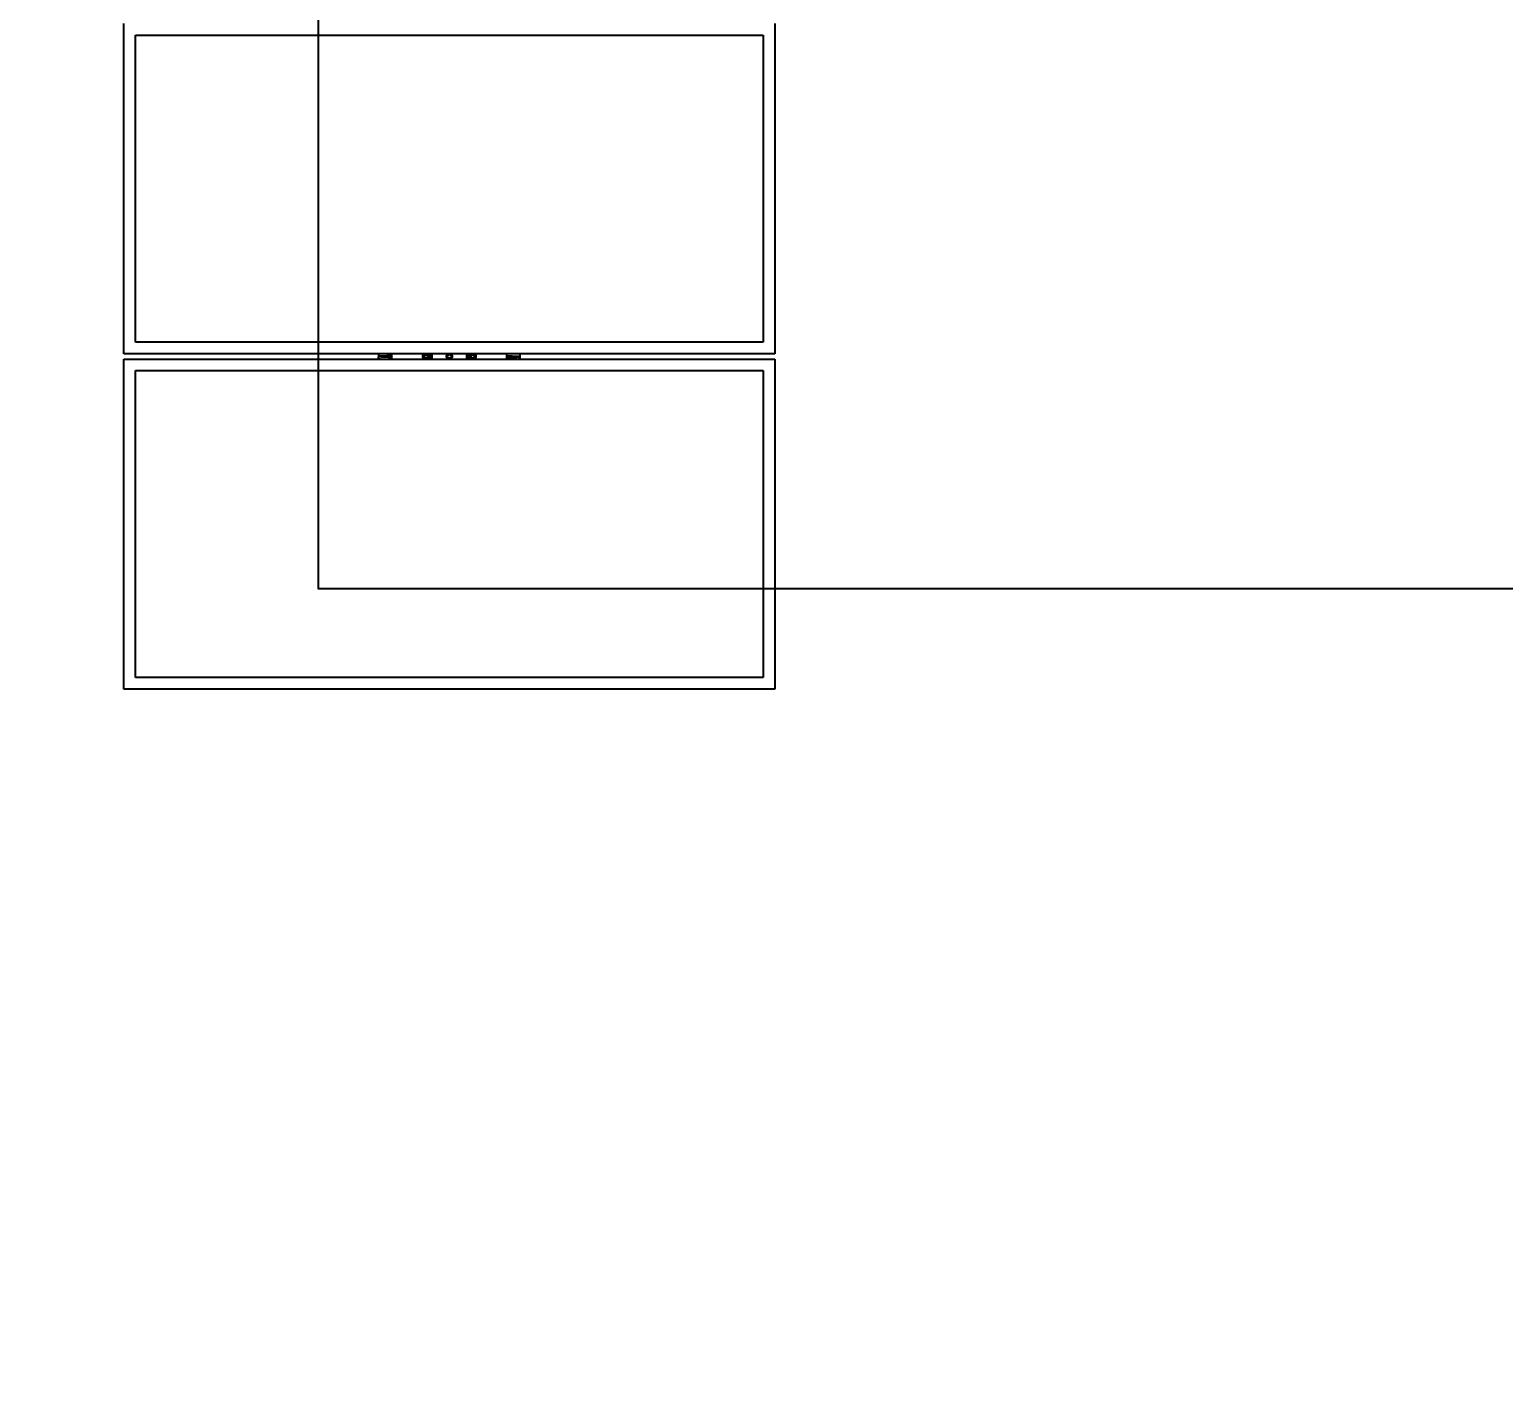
# Model space of a CAD drawing. Header units: feet. Extents: x -21 to 5170, y -254 to 1413.
# Drawn here: x 1792.3 to 1995.1, y -254 to -67.7 of the extents above; entities that cross this region are included whole.
import ezdxf
from ezdxf import colors
from ezdxf.entities.mleader import LeaderData, LeaderLine
from ezdxf.math import Vec2, Vec3

# ---------------------------------------------------------------- set-up
doc = ezdxf.new("R2010")
doc.units = ezdxf.units.FT
doc.header["$MEASUREMENT"] = 0
doc.layers.add('E-ARRY-TABL', color=9, linetype='Continuous')
doc.layers.add('G-NPLT', color=67, linetype='Continuous', plot=False)
doc.styles.add('NEI-A', font='arial.ttf')

msp = doc.modelspace()

# ---------------------------------------------------------------- linework, layer by layer
at = {"layer": 'G-NPLT'}
msp.add_lwpolyline([(1832.0982, 315.58045), (2480.28002, 315.58045), (2480.28002, -144.6313), (1832.0982, -144.6313)], close=True, dxfattribs=at)

# ---------------------------------------------------------------- next in the draw order: leaders
ml = msp.add_multileader_mtext('Standard', dxfattribs=at)
ml.set_content('\\A1;ATI', color=256, style='NEI-A')
ml.set_leader_properties()
ml.build(insert=Vec2(0, 0))
ml.multileader.update_dxf_attribs({"dogleg_length": 0.89968, "arrow_head_size": 64.60241})
ctx = ml.context
ctx.base_point, ctx.char_height, ctx.arrow_head_size, ctx.landing_gap_size, ctx.plane_origin = Vec3(2046.95625, -210.91911), 43.068273, 64.60241, 33.07065, Vec3(17655.77939, -11807.0407)
notes = []
notes.append((ctx, [(0, (0, 0, 0), (0, 0), (1, 0), 1, [])]))
ctx.mtext.insert, ctx.mtext.width, ctx.mtext.flow_direction = Vec3(2080.0269, -189.38498), 97.1085959, 5
ctx.mtext.has_bg_fill, ctx.mtext.bg_color, ctx.mtext.bg_scale_factor, ctx.mtext.bg_transparency, ctx.mtext.use_window_bg_color = 1, -1073741824, 1.5, 0, 1
for ctx, leaders in notes:
    for number, flags, end, landing, length, lines in leaders:
        leader = LeaderData()
        leader.index, (leader.has_last_leader_line, leader.has_dogleg_vector, leader.attachment_direction) = number, flags
        leader.last_leader_point, leader.dogleg_vector, leader.dogleg_length = Vec3(end), Vec3(landing), length
        for number, points, colour, breaks in lines:
            line = LeaderLine()
            line.index, line.vertices, line.color, line.breaks = number, Vec3.list(points), colors.encode_raw_color(colour), breaks
            leader.lines.append(line)
        ctx.leaders.append(leader)

# ---------------------------------------------------------------- next in the draw order: leaders
ml = msp.add_multileader_mtext('Standard', dxfattribs=at)
ml.set_content('\\A1;GAMECHANGE', color=256, style='NEI-A')
ml.set_leader_properties()
ml.build(insert=Vec2(0, 0))
ml.multileader.update_dxf_attribs({"dogleg_length": 0.89968, "arrow_head_size": 64.60241})
ctx = ml.context
ctx.base_point, ctx.char_height, ctx.arrow_head_size, ctx.landing_gap_size, ctx.plane_origin = Vec3(3193.50933, -201.22638), 43.068273, 64.60241, 33.07065, Vec3(19000.63376, -11807.0407)
notes = []
notes.append((ctx, [(0, (0, 0, 0), (0, 0), (1, 0), 1, [])]))
ctx.mtext.insert, ctx.mtext.width, ctx.mtext.flow_direction = Vec3(3226.57997, -179.32502), 410.8719117, 5
ctx.mtext.has_bg_fill, ctx.mtext.bg_color, ctx.mtext.bg_scale_factor, ctx.mtext.bg_transparency, ctx.mtext.use_window_bg_color = 1, -1073741824, 1.5, 0, 1
for ctx, leaders in notes:
    for number, flags, end, landing, length, lines in leaders:
        leader = LeaderData()
        leader.index, (leader.has_last_leader_line, leader.has_dogleg_vector, leader.attachment_direction) = number, flags
        leader.last_leader_point, leader.dogleg_vector, leader.dogleg_length = Vec3(end), Vec3(landing), length
        for number, points, colour, breaks in lines:
            line = LeaderLine()
            line.index, line.vertices, line.color, line.breaks = number, Vec3.list(points), colors.encode_raw_color(colour), breaks
            leader.lines.append(line)
        ctx.leaders.append(leader)

# ---------------------------------------------------------------- next in the draw order: leaders
ml = msp.add_multileader_mtext('Standard', dxfattribs=at)
ml.set_content('\\A1;FTC', color=256, style='NEI-A')
ml.set_leader_properties()
ml.build(insert=Vec2(0, 0))
ml.multileader.update_dxf_attribs({"dogleg_length": 0.89968, "arrow_head_size": 64.60241})
ctx = ml.context
ctx.base_point, ctx.char_height, ctx.arrow_head_size, ctx.landing_gap_size, ctx.plane_origin = Vec3(4694.02381, -210.43336), 43.068273, 64.60241, 33.07065, Vec3(20345.48813, -11807.0407)
notes = []
notes.append((ctx, [(0, (0, 0, 0), (0, 0), (1, 0), 1, [])]))
ctx.mtext.insert, ctx.mtext.width, ctx.mtext.flow_direction = Vec3(4727.09445, -188.532), 126.6975761, 5
ctx.mtext.has_bg_fill, ctx.mtext.bg_color, ctx.mtext.bg_scale_factor, ctx.mtext.bg_transparency, ctx.mtext.use_window_bg_color = 1, -1073741824, 1.5, 0, 1
for ctx, leaders in notes:
    for number, flags, end, landing, length, lines in leaders:
        leader = LeaderData()
        leader.index, (leader.has_last_leader_line, leader.has_dogleg_vector, leader.attachment_direction) = number, flags
        leader.last_leader_point, leader.dogleg_vector, leader.dogleg_length = Vec3(end), Vec3(landing), length
        for number, points, colour, breaks in lines:
            line = LeaderLine()
            line.index, line.vertices, line.color, line.breaks = number, Vec3.list(points), colors.encode_raw_color(colour), breaks
            leader.lines.append(line)
        ctx.leaders.append(leader)

# ---------------------------------------------------------------- next in the draw order: linework, layer by layer
at = {"layer": 'E-ARRY-TABL'}
for p, q in [((1805.32588, -112.29466), (1805.32588, -66.88387)), ((1894.86571, -66.88387), (1894.86571, -112.29466)), ((1806.92808, -110.69247), (1806.92808, -68.48607)), ((1806.92808, -68.48607), (1893.26351, -68.48607)), ((1893.26351, -68.48607), (1893.26351, -110.69247)), ((1893.26351, -110.69247), (1806.92808, -110.69247)), ((1894.86571, -112.29466), (1805.32588, -112.29466)), ((1805.32588, -158.43789), (1805.32588, -113.0271)), ((1805.32588, -113.0271), (1894.86571, -113.0271)), ((1840.95496, -112.29466), (1840.36818, -112.37429)), ((1840.36818, -112.94747), (1840.95423, -113.0271)), ((1846.55737, -113.01912), (1846.56613, -113.0271)), ((1846.93206, -113.0271), (1847.06063, -112.95248)), ((1847.06994, -113.0271), (1847.0959, -113.01326)), ((1847.22544, -112.30264), (1847.21668, -112.29466)), ((1852.96853, -113.02132), (1852.97491, -113.0271)), ((1853.12166, -112.29466), (1853.09337, -112.30986)), ((1853.25758, -112.29466), (1853.12904, -112.3704)), ((1853.63185, -112.30044), (1853.62546, -112.29466)), ((1859.82341, -112.37429), (1859.23663, -112.29466)), ((1859.23736, -113.0271), (1859.82341, -112.94747)), ((1894.86571, -113.0271), (1894.86571, -158.43789)), ((1806.92808, -156.83569), (1806.92808, -114.62929)), ((1806.92808, -114.62929), (1893.26351, -114.62929)), ((1893.26351, -114.62929), (1893.26351, -156.83569)), ((1893.26351, -156.83569), (1806.92808, -156.83569)), ((1894.86571, -158.43789), (1805.32588, -158.43789))]:
    msp.add_line(p, q, dxfattribs=at)
for centre, radius in [((1846.89141, -112.66088), 0.33715), ((1846.89141, -112.66088), 0.24051), ((1846.89141, -112.66088), 0.22889), ((1853.30019, -112.66088), 0.33715), ((1853.30019, -112.66088), 0.24051), ((1853.30019, -112.66088), 0.22889)]:
    msp.add_circle(centre, radius, dxfattribs=at)
for centre, radius, start, end in [((1846.89141, -112.66088), 0.48981, 131.6116092, 227.0024407), ((1846.89141, -112.66088), 0.40742, 115.9892336, 244.0107664), ((1846.89141, -112.66088), 0.40742, 300.1274387, 64.0107664), ((1846.89141, -112.66088), 0.48981, 311.6116092, 47.0024032), ((1853.30019, -112.66088), 0.48981, 131.6116092, 227.3815096), ((1853.30019, -112.66088), 0.40742, 120.5065041, 244.0107664), ((1853.30019, -112.66088), 0.40742, 295.9892336, 64.0107664), ((1853.30019, -112.66088), 0.48981, 311.6116092, 47.3814721)]:
    msp.add_arc(centre, radius, start, end, dxfattribs=at)
for points, knots in [([(1840.36818, -112.37429), (1840.36818, -112.36057), (1840.36818, -112.34403), (1840.36818, -112.30186), (1840.36818, -112.29466)], [0, 0, 0, 0, 0.829245833, 1, 1, 1, 1]), ([(1840.36818, -112.37429), (1840.36818, -112.37934), (1840.36818, -112.40884), (1840.36818, -112.43534), (1840.36818, -112.48103), (1840.36818, -112.52296), (1840.36818, -112.57418), (1840.36818, -112.61194), (1840.36818, -112.63108)], [0, 0, 0, 0, 0.104408076, 0.610092505, 0.713229006, 0.816381409, 0.906958044, 1, 1, 1, 1]), ([(1842.20591, -112.58244), (1841.89974, -112.59318), (1841.28746, -112.61465), (1840.67459, -112.6256), (1840.36818, -112.63108)], [0, 0, 0, 0, 0.500036901, 1, 1, 1, 1]), ([(1840.36818, -112.63108), (1840.36818, -112.63431), (1840.36818, -112.63886), (1840.36818, -112.64608), (1840.36818, -112.65055), (1840.36818, -112.65417), (1840.36818, -112.65562), (1840.36818, -112.65851), (1840.36818, -112.66328), (1840.36818, -112.66993), (1840.36818, -112.6785), (1840.36818, -112.69207), (1840.36818, -112.71259), (1840.36818, -112.72941), (1840.36818, -112.73911)], [0, 0, 0, 0, 0.088792677, 0.125266565, 0.198196576, 0.211434953, 0.224673296, 0.237911626, 0.290864967, 0.355531486, 0.42020743, 0.526263413, 0.726625991, 1, 1, 1, 1]), ([(1842.20613, -112.83641), (1841.90004, -112.81604), (1841.28793, -112.77529), (1840.67474, -112.75117), (1840.36818, -112.73911)], [0, 0, 0, 0, 0.500050032, 1, 1, 1, 1]), ([(1840.36818, -112.94747), (1840.36818, -112.93254), (1840.36818, -112.90437), (1840.36818, -112.87239), (1840.36818, -112.84615), (1840.36818, -112.8027), (1840.36818, -112.76379), (1840.36818, -112.74146), (1840.36818, -112.73911)], [0, 0, 0, 0, 0.336781761, 0.635414469, 0.762435252, 0.874639399, 0.986817621, 1, 1, 1, 1]), ([(1840.36818, -113.0271), (1840.36818, -113.01863), (1840.36818, -112.97695), (1840.36818, -112.96054), (1840.36818, -112.94747)], [0, 0, 0, 0, 0.203251759, 1, 1, 1, 1]), ([(1842.20591, -112.58244), (1842.20602, -112.5539), (1842.20625, -112.4925), (1842.20595, -112.40665), (1842.2052, -112.3362), (1842.20436, -112.30709), (1842.204, -112.29466)], [0, 0, 0, 0, 0.237682332, 0.511297981, 0.791460281, 1, 1, 1, 1]), ([(1842.20401, -113.0271), (1842.20436, -113.0146), (1842.20515, -112.98631), (1842.20592, -112.92106), (1842.20606, -112.86451), (1842.20613, -112.83641)], [0, 0, 0, 0, 0.284877006, 0.644722971, 1, 1, 1, 1]), ([(1842.20613, -112.83641), (1842.20605, -112.7971), (1842.20595, -112.7501), (1842.20567, -112.69472), (1842.20562, -112.66981), (1842.20561, -112.64874), (1842.20568, -112.63347), (1842.20568, -112.6225), (1842.20576, -112.60649), (1842.20586, -112.59153), (1842.20591, -112.58244)], [0, 0, 0, 0, 0.473900563, 0.566584192, 0.646097342, 0.765289978, 0.812851893, 0.824688911, 0.893504587, 1, 1, 1, 1]), ([(1846.72218, -112.36928), (1846.67803, -112.3949), (1846.62102, -112.42798), (1846.56618, -112.45981), (1846.55383, -112.46698)], [0, 0, 0, 0, 0.774619327, 1, 1, 1, 1]), ([(1846.55383, -112.46698), (1846.5539, -112.49859), (1846.55404, -112.56239), (1846.55418, -112.62835), (1846.55426, -112.66163)], [0, 0, 0, 0, 0.495457963, 1, 1, 1, 1]), ([(1846.55426, -112.66163), (1846.55427, -112.66625), (1846.55441, -112.73198), (1846.55456, -112.79639), (1846.55469, -112.85628)], [0, 0, 0, 0, 0.070220322, 1, 1, 1, 1]), ([(1846.55469, -112.85628), (1846.5821, -112.87203), (1846.63743, -112.90381), (1846.69462, -112.93666), (1846.72348, -112.95323)], [0, 0, 0, 0, 0.495457963, 1, 1, 1, 1]), ([(1846.85075, -112.29466), (1846.82189, -112.31141), (1846.77953, -112.336), (1846.73605, -112.36123), (1846.72218, -112.36928)], [0, 0, 0, 0, 0.681174188, 1, 1, 1, 1]), ([(1846.72348, -112.95323), (1846.72748, -112.95553), (1846.7709, -112.98047), (1846.81345, -113.00491), (1846.85208, -113.0271)], [0, 0, 0, 0, 0.09219659, 1, 1, 1, 1]), ([(1847.05933, -112.36853), (1847.05533, -112.36623), (1847.01191, -112.34129), (1846.96936, -112.31685), (1846.93073, -112.29466)], [0, 0, 0, 0, 0.09219659, 1, 1, 1, 1]), ([(1847.22812, -112.46548), (1847.20071, -112.44973), (1847.14538, -112.41795), (1847.08819, -112.3851), (1847.05933, -112.36853)], [0, 0, 0, 0, 0.495457963, 1, 1, 1, 1]), ([(1847.06063, -112.95248), (1847.07448, -112.94444), (1847.13145, -112.91138), (1847.18697, -112.87916), (1847.22898, -112.85478)], [0, 0, 0, 0, 0.243165711, 1, 1, 1, 1]), ([(1847.22855, -112.66013), (1847.22854, -112.65551), (1847.2284, -112.58978), (1847.22825, -112.52537), (1847.22812, -112.46548)], [0, 0, 0, 0, 0.070220322, 1, 1, 1, 1]), ([(1847.22898, -112.85478), (1847.22891, -112.82317), (1847.22877, -112.75937), (1847.22863, -112.69341), (1847.22855, -112.66013)], [0, 0, 0, 0, 0.495457963, 1, 1, 1, 1]), ([(1847.45885, -113.0271), (1847.45907, -112.99854), (1847.46092, -112.75441), (1847.45959, -112.51026), (1847.45842, -112.29466)], [0, 0, 0, 0, 0.116959652, 1, 1, 1, 1]), ([(1847.68712, -112.29466), (1847.68793, -112.51073), (1847.68886, -112.75488), (1847.68738, -112.99901), (1847.68721, -113.0271)], [0, 0, 0, 0, 0.88496735, 1, 1, 1, 1]), ([(1850.02467, -113.0271), (1850.0051, -113.02485), (1849.94203, -113.01763), (1849.84698, -112.96225), (1849.75567, -112.86889), (1849.70266, -112.74895), (1849.69434, -112.61963), (1849.73128, -112.49514), (1849.8091, -112.39091), (1849.90889, -112.3184), (1849.98488, -112.30184), (1850.01781, -112.29466)], [0, 0, 0, 0, 0.055467135, 0.178740105, 0.301068238, 0.422074784, 0.541486052, 0.660550552, 0.781493861, 0.905315943, 1, 1, 1, 1]), ([(1850.32752, -112.71311), (1850.33087, -112.68665), (1850.33656, -112.64185), (1850.31916, -112.57153), (1850.28372, -112.5082), (1850.22289, -112.45495), (1850.14809, -112.42456), (1850.06703, -112.42051), (1849.98905, -112.44359), (1849.92336, -112.49103), (1849.87713, -112.55718), (1849.85514, -112.63501), (1849.86004, -112.716), (1849.88116, -112.76606), (1849.90973, -112.81091), (1849.94599, -112.85099), (1850.01678, -112.88962), (1850.09667, -112.90295), (1850.1769, -112.88904), (1850.24733, -112.84931), (1850.30238, -112.78915), (1850.31916, -112.73841), (1850.32752, -112.71311)], [0, 0, 0, 0, 0.05318276, 0.090051856, 0.143930989, 0.197508132, 0.250693831, 0.303997406, 0.357752004, 0.411588514, 0.465007081, 0.518157859, 0.571608056, 0.625348022, 0.625461196, 0.679189914, 0.732471661, 0.785668797, 0.839276455, 0.893156273, 0.946740624, 1, 1, 1, 1]), ([(1850.48948, -112.61816), (1850.49017, -112.66056), (1850.49156, -112.74566), (1850.43749, -112.86554), (1850.34813, -112.95984), (1850.25188, -113.01687), (1850.18706, -113.02461), (1850.16618, -113.0271)], [0, 0, 0, 0, 0.218328363, 0.43818827, 0.662256444, 0.89122321, 1, 1, 1, 1]), ([(1850.18795, -112.29466), (1850.22778, -112.30706), (1850.30935, -112.33243), (1850.4079, -112.41794), (1850.47019, -112.51821), (1850.48393, -112.58938), (1850.48948, -112.61816)], [0, 0, 0, 0, 0.263744587, 0.540159175, 0.814036973, 1, 1, 1, 1]), ([(1852.50433, -113.0271), (1852.50365, -112.80778), (1852.5029, -112.56363), (1852.50417, -112.3195), (1852.5043, -112.29466)], [0, 0, 0, 0, 0.898277382, 1, 1, 1, 1]), ([(1852.73272, -112.29466), (1852.73253, -112.32), (1852.73065, -112.56413), (1852.73199, -112.80828), (1852.73319, -113.0271)], [0, 0, 0, 0, 0.10376783, 1, 1, 1, 1]), ([(1853.12904, -112.3704), (1853.11524, -112.37853), (1853.05848, -112.41197), (1853.00318, -112.44456), (1852.96133, -112.46922)], [0, 0, 0, 0, 0.243165711, 1, 1, 1, 1]), ([(1852.96133, -112.46922), (1852.96161, -112.50083), (1852.96217, -112.56463), (1852.96276, -112.63058), (1852.96305, -112.66386)], [0, 0, 0, 0, 0.495457963, 1, 1, 1, 1]), ([(1852.96305, -112.66386), (1852.96309, -112.66848), (1852.96367, -112.73421), (1852.96424, -112.79862), (1852.96477, -112.85851)], [0, 0, 0, 0, 0.070220322, 1, 1, 1, 1]), ([(1852.96477, -112.85851), (1852.99229, -112.87407), (1853.04782, -112.90548), (1853.10523, -112.93795), (1853.1342, -112.95434)], [0, 0, 0, 0, 0.495457963, 1, 1, 1, 1]), ([(1853.1342, -112.95434), (1853.13822, -112.95661), (1853.18165, -112.98118), (1853.22421, -113.00525), (1853.26283, -113.0271)], [0, 0, 0, 0, 0.092516545, 1, 1, 1, 1]), ([(1853.46617, -112.36742), (1853.46215, -112.36515), (1853.41872, -112.34058), (1853.37616, -112.31651), (1853.33754, -112.29466)], [0, 0, 0, 0, 0.092516545, 1, 1, 1, 1]), ([(1853.34279, -113.0271), (1853.37169, -113.01007), (1853.41405, -112.98511), (1853.45753, -112.95949), (1853.47133, -112.95136)], [0, 0, 0, 0, 0.682346465, 1, 1, 1, 1]), ([(1853.6356, -112.46326), (1853.60808, -112.44769), (1853.55255, -112.41628), (1853.49514, -112.38381), (1853.46617, -112.36742)], [0, 0, 0, 0, 0.495457963, 1, 1, 1, 1]), ([(1853.47133, -112.95136), (1853.51532, -112.92544), (1853.5721, -112.89198), (1853.62673, -112.8598), (1853.63904, -112.85254)], [0, 0, 0, 0, 0.774619327, 1, 1, 1, 1]), ([(1853.63732, -112.6579), (1853.63728, -112.65328), (1853.6367, -112.58756), (1853.63613, -112.52314), (1853.6356, -112.46326)], [0, 0, 0, 0, 0.070220322, 1, 1, 1, 1]), ([(1853.63904, -112.85254), (1853.63876, -112.82093), (1853.6382, -112.75713), (1853.63761, -112.69118), (1853.63732, -112.6579)], [0, 0, 0, 0, 0.495457963, 1, 1, 1, 1]), ([(1857.98568, -112.58244), (1857.98556, -112.54941), (1857.98531, -112.47828), (1857.98581, -112.38382), (1857.98665, -112.3198), (1857.98745, -112.29968), (1857.98765, -112.29466)], [0, 0, 0, 0, 0.272878633, 0.587618909, 0.897093641, 1, 1, 1, 1]), ([(1857.98546, -112.83641), (1857.98554, -112.7971), (1857.98564, -112.7501), (1857.98592, -112.69472), (1857.98597, -112.66981), (1857.98598, -112.64874), (1857.98592, -112.63347), (1857.98591, -112.6225), (1857.98583, -112.60649), (1857.98574, -112.59153), (1857.98568, -112.58244)], [0, 0, 0, 0, 0.473900563, 0.566584192, 0.646097342, 0.765289978, 0.812851893, 0.824688911, 0.893504587, 1, 1, 1, 1]), ([(1857.98546, -112.83641), (1858.29155, -112.81604), (1858.90366, -112.77529), (1859.51685, -112.75117), (1859.82341, -112.73911)], [0, 0, 0, 0, 0.500050032, 1, 1, 1, 1]), ([(1857.98766, -113.0271), (1857.98747, -113.02207), (1857.98667, -113.00191), (1857.98577, -112.93866), (1857.98556, -112.87068), (1857.98546, -112.83641)], [0, 0, 0, 0, 0.141530855, 0.567144679, 1, 1, 1, 1]), ([(1857.98568, -112.58244), (1858.29185, -112.59318), (1858.90413, -112.61465), (1859.517, -112.6256), (1859.82341, -112.63108)], [0, 0, 0, 0, 0.500036901, 1, 1, 1, 1]), ([(1859.82341, -112.29466), (1859.82341, -112.30314), (1859.82341, -112.34481), (1859.82341, -112.36122), (1859.82341, -112.37429)], [0, 0, 0, 0, 0.203251759, 1, 1, 1, 1]), ([(1859.82341, -112.63108), (1859.82341, -112.61238), (1859.82341, -112.57246), (1859.82341, -112.51951), (1859.82341, -112.47606), (1859.82341, -112.44911), (1859.82341, -112.41737), (1859.82341, -112.38904), (1859.82341, -112.37429)], [0, 0, 0, 0, 0.090987099, 0.194222261, 0.297480686, 0.412851507, 0.694273649, 1, 1, 1, 1]), ([(1859.82341, -112.73911), (1859.82341, -112.7258), (1859.82341, -112.70732), (1859.82341, -112.68699), (1859.82341, -112.679), (1859.82341, -112.67102), (1859.82341, -112.66371), (1859.82341, -112.65706), (1859.82341, -112.6554), (1859.82341, -112.65307), (1859.82341, -112.65008), (1859.82341, -112.64477), (1859.82341, -112.63842), (1859.82341, -112.63343), (1859.82341, -112.63108)], [0, 0, 0, 0, 0.378460386, 0.525059812, 0.561520365, 0.597982148, 0.743875857, 0.762193155, 0.780422606, 0.789537342, 0.825996993, 0.862456604, 0.935401836, 1, 1, 1, 1]), ([(1859.82341, -112.94747), (1859.82341, -112.9324), (1859.82341, -112.90258), (1859.82341, -112.87359), (1859.82341, -112.839), (1859.82341, -112.79296), (1859.82341, -112.7563), (1859.82341, -112.73911)], [0, 0, 0, 0, 0.332265312, 0.657491515, 0.788304514, 0.900705037, 1, 1, 1, 1]), ([(1859.82341, -112.94747), (1859.82341, -112.96119), (1859.82341, -112.97773), (1859.82341, -113.0199), (1859.82341, -113.0271)], [0, 0, 0, 0, 0.829245832, 1, 1, 1, 1])]:
    msp.add_open_spline(points, degree=3, knots=knots, dxfattribs=at)

doc.saveas('drawing.dxf')
